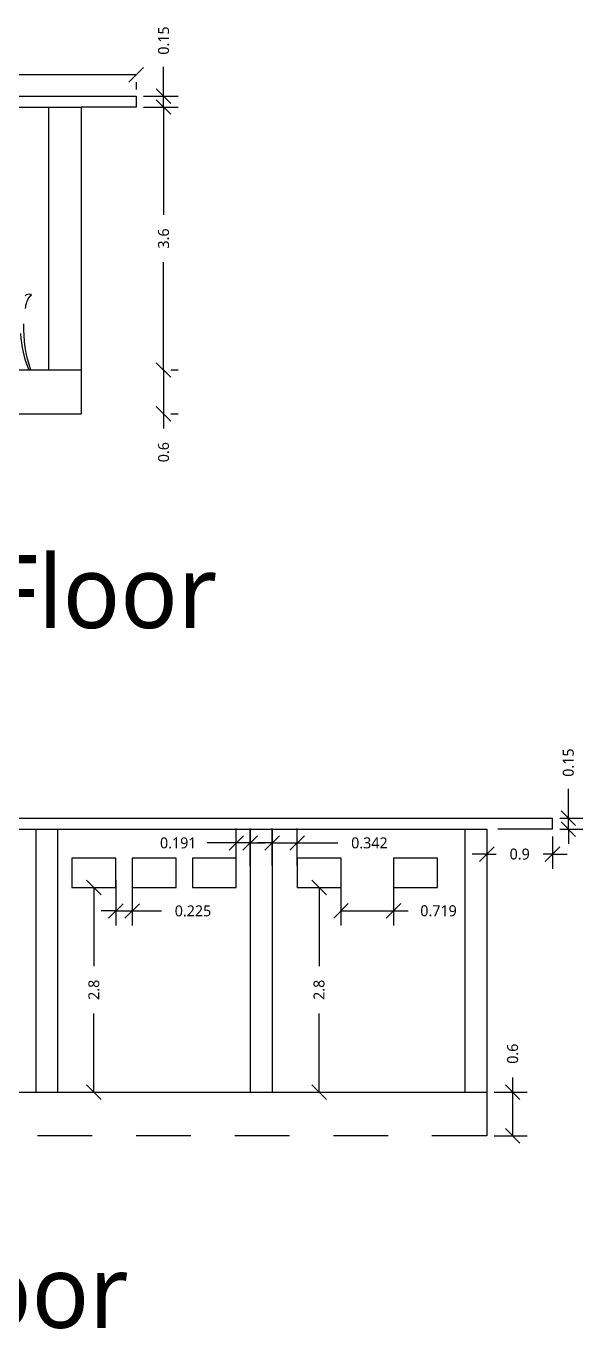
# Model space of a CAD drawing. Header units: metres. Extents: x 22814 to 23003, y 12423 to 12493.
# Drawn here: x 22844.93 to 22852.56, y 12423.05 to 12440.89 of the extents above; entities that cross this region are included whole.
import ezdxf

# ---------------------------------------------------------------- set-up
doc = ezdxf.new("R2010")
doc.units = ezdxf.units.M
doc.header["$PDMODE"] = 2
doc.linetypes.add('JIS_02_0.7', pattern=[1.35, 0.75, -0.6])
doc.layers.add('lines', color=7, linetype='JIS_02_0.7')
doc.styles.add('Annotative', font='Microsoft YaHei Light.ttf')
doc.styles.get("Standard").update_dxf_attribs({"font": 'times.ttf'})
doc.dimstyles.new('Dim 2', dxfattribs={"dimtxt": 0.15, "dimasz": 0.2, "dimexe": 0.2, "dimexo": 0.1, "dimgap": 0.2, "dimtad": 0, "dimdec": 3, "dimdsep": 46, "dimtxsty": 'Annotative', "dimblk": 'OBLIQUE', "dimcen": 1, "dimadec": 0, "dimazin": 0, "dimtfac": 1, "dimtdec": 3, "dimtmove": 0, "dimatfit": 3, "dimfxl": 1, "dimarcsym": 0})

# ---------------------------------------------------------------- blocks, each defined once
blk = doc.blocks.new('_Oblique')
at = {"color": 0, "linetype": 'ByBlock', "lineweight": -2}
blk.add_line((-0.5, -0.5), (0.5, 0.5), dxfattribs=at)
blk = doc.blocks.new('*D126')
at = {"color": 0, "lineweight": -2, "transparency": 16777216}
for p, q in [((22846.817, 12439.931), (22846.817, 12440.331)), ((22846.54, 12439.931), (22847.017, 12439.931)), ((22846.817, 12439.781), (22846.817, 12439.931)), ((22846.54, 12439.781), (22847.017, 12439.781)), ((22846.817, 12439.781), (22846.817, 12439.581))]:
    blk.add_line(p, q, dxfattribs=at)
at = {"layer": 'Defpoints', "color": 0, "transparency": 16777216}
for p in [(22846.44, 12439.931), (22846.817, 12439.931), (22846.44, 12439.781)]:
    blk.add_point(p, dxfattribs=at)
at = {"color": 0, "lineweight": -2, "transparency": 16777216, "xscale": 0.2, "yscale": 0.2, "zscale": 0.2}
for p, rotation in [((22846.817, 12439.931), 270), ((22846.817, 12439.781), 90)]:
    blk.add_blockref('_Oblique', p, dxfattribs=dict(at, rotation=rotation))
at = {"color": 0, "transparency": 16777216, "insert": (22846.817, 12440.691), "char_height": 0.15, "attachment_point": 5, "rotation": 90, "style": 'Annotative'}
blk.add_mtext('0.15', dxfattribs=at)
blk = doc.blocks.new('*D127')
at = {"color": 0, "lineweight": -2, "transparency": 16777216}
for p, q in [((22846.817, 12439.781), (22846.817, 12438.305)), ((22846.917, 12439.781), (22847.017, 12439.781)), ((22846.817, 12436.181), (22846.817, 12437.657)), ((22846.917, 12436.181), (22847.017, 12436.181))]:
    blk.add_line(p, q, dxfattribs=at)
at = {"layer": 'Defpoints', "color": 0, "transparency": 16777216}
for p in [(22846.817, 12439.781), (22846.817, 12436.181), (22846.817, 12436.181)]:
    blk.add_point(p, dxfattribs=at)
at = {"color": 0, "lineweight": -2, "transparency": 16777216, "xscale": 0.2, "yscale": 0.2, "zscale": 0.2}
for p, rotation in [((22846.817, 12439.781), 90), ((22846.817, 12436.181), 270)]:
    blk.add_blockref('_Oblique', p, dxfattribs=dict(at, rotation=rotation))
at = {"color": 0, "transparency": 16777216, "insert": (22846.817, 12437.981), "char_height": 0.15, "attachment_point": 5, "rotation": 90, "style": 'Annotative'}
blk.add_mtext('3.6', dxfattribs=at)
blk = doc.blocks.new('*D128')
at = {"color": 0, "lineweight": -2, "transparency": 16777216}
for p, q in [((22846.817, 12436.181), (22846.817, 12435.581)), ((22846.917, 12436.181), (22847.017, 12436.181)), ((22846.817, 12435.581), (22846.817, 12435.381)), ((22846.917, 12435.581), (22847.017, 12435.581))]:
    blk.add_line(p, q, dxfattribs=at)
at = {"layer": 'Defpoints', "color": 0, "transparency": 16777216}
for p in [(22846.817, 12436.181), (22846.817, 12435.581), (22846.817, 12435.581)]:
    blk.add_point(p, dxfattribs=at)
at = {"color": 0, "lineweight": -2, "transparency": 16777216, "xscale": 0.2, "yscale": 0.2, "zscale": 0.2}
for p, rotation in [((22846.817, 12436.181), 90), ((22846.817, 12435.581), 270)]:
    blk.add_blockref('_Oblique', p, dxfattribs=dict(at, rotation=rotation))
at = {"color": 0, "transparency": 16777216, "insert": (22846.817, 12435.056), "char_height": 0.15, "attachment_point": 5, "rotation": 90, "style": 'Annotative'}
blk.add_mtext('0.6', dxfattribs=at)
blk = doc.blocks.new('*D134')
at = {"color": 0, "lineweight": -2, "transparency": 16777216}
for p, q in [((22831.24, 12440.323), (22831.24, 12440.423)), ((22831.24, 12440.223), (22838.48, 12440.223)), ((22846.44, 12440.223), (22839.2, 12440.223)), ((22846.44, 12440.123), (22846.44, 12440.023))]:
    blk.add_line(p, q, dxfattribs=at)
at = {"layer": 'Defpoints', "color": 0, "transparency": 16777216}
for p in [(22831.24, 12440.223), (22846.44, 12440.223), (22846.44, 12440.223)]:
    blk.add_point(p, dxfattribs=at)
at = {"color": 0, "lineweight": -2, "transparency": 16777216, "xscale": 0.2, "yscale": 0.2, "zscale": 0.2, "rotation": 180}
blk.add_blockref('_Oblique', (22831.24, 12440.223), dxfattribs=at)
at = {"color": 0, "lineweight": -2, "transparency": 16777216, "xscale": 0.2, "yscale": 0.2, "zscale": 0.2}
blk.add_blockref('_Oblique', (22846.44, 12440.223), dxfattribs=at)
at = {"color": 0, "transparency": 16777216, "insert": (22838.84, 12440.223), "char_height": 0.15, "attachment_point": 5, "style": 'Annotative'}
blk.add_mtext('15.2', dxfattribs=at)
blk = doc.blocks.new('*D223')
at = {"color": 0, "lineweight": -2, "transparency": 16777216}
for p, q in [((22846.162, 12429.196), (22846.162, 12428.575)), ((22846.387, 12429.196), (22846.387, 12428.575)), ((22846.162, 12428.775), (22845.962, 12428.775)), ((22846.162, 12428.775), (22846.387, 12428.775)), ((22846.387, 12428.775), (22846.787, 12428.775))]:
    blk.add_line(p, q, dxfattribs=at)
at = {"layer": 'Defpoints', "color": 0, "transparency": 16777216}
for p in [(22846.162, 12429.296), (22846.387, 12429.296), (22846.387, 12428.775)]:
    blk.add_point(p, dxfattribs=at)
at = {"color": 0, "lineweight": -2, "transparency": 16777216, "xscale": 0.2, "yscale": 0.2, "zscale": 0.2}
blk.add_blockref('_Oblique', (22846.162, 12428.775), dxfattribs=at)
at = {"color": 0, "lineweight": -2, "transparency": 16777216, "xscale": 0.2, "yscale": 0.2, "zscale": 0.2, "rotation": 180}
blk.add_blockref('_Oblique', (22846.387, 12428.775), dxfattribs=at)
at = {"color": 0, "transparency": 16777216, "insert": (22847.219, 12428.775), "char_height": 0.15, "attachment_point": 5, "style": 'Annotative'}
blk.add_mtext('0.225', dxfattribs=at)
blk = doc.blocks.new('*D224')
at = {"color": 0, "lineweight": -2, "transparency": 16777216}
for p, q in [((22845.863, 12429.096), (22845.863, 12428.02)), ((22845.962, 12429.096), (22846.063, 12429.096)), ((22845.863, 12426.296), (22845.863, 12427.373)), ((22845.962, 12426.296), (22846.063, 12426.296))]:
    blk.add_line(p, q, dxfattribs=at)
at = {"layer": 'Defpoints', "color": 0, "transparency": 16777216}
for p in [(22845.862, 12429.096), (22845.862, 12426.296), (22845.863, 12426.296)]:
    blk.add_point(p, dxfattribs=at)
at = {"color": 0, "lineweight": -2, "transparency": 16777216, "xscale": 0.2, "yscale": 0.2, "zscale": 0.2}
for p, rotation in [((22845.863, 12429.096), 90), ((22845.863, 12426.296), 270)]:
    blk.add_blockref('_Oblique', p, dxfattribs=dict(at, rotation=rotation))
at = {"color": 0, "transparency": 16777216, "insert": (22845.863, 12427.696), "char_height": 0.15, "attachment_point": 5, "rotation": 90, "style": 'Annotative'}
blk.add_mtext('2.8', dxfattribs=at)
blk = doc.blocks.new('*D225')
at = {"color": 0, "lineweight": -2, "transparency": 16777216}
for p, q in [((22847.812, 12429.396), (22847.812, 12429.906)), ((22848.003, 12429.396), (22848.003, 12429.906)), ((22847.812, 12429.706), (22847.412, 12429.706)), ((22848.003, 12429.706), (22847.812, 12429.706)), ((22848.003, 12429.706), (22848.203, 12429.706))]:
    blk.add_line(p, q, dxfattribs=at)
at = {"layer": 'Defpoints', "color": 0, "transparency": 16777216}
for p in [(22847.812, 12429.706), (22847.812, 12429.296), (22848.003, 12429.296)]:
    blk.add_point(p, dxfattribs=at)
at = {"color": 0, "lineweight": -2, "transparency": 16777216, "xscale": 0.2, "yscale": 0.2, "zscale": 0.2}
blk.add_blockref('_Oblique', (22847.812, 12429.706), dxfattribs=at)
at = {"color": 0, "lineweight": -2, "transparency": 16777216, "xscale": 0.2, "yscale": 0.2, "zscale": 0.2, "rotation": 180}
blk.add_blockref('_Oblique', (22848.003, 12429.706), dxfattribs=at)
at = {"color": 0, "transparency": 16777216, "insert": (22847.017, 12429.706), "char_height": 0.15, "attachment_point": 5, "style": 'Annotative'}
blk.add_mtext('0.191', dxfattribs=at)
blk = doc.blocks.new('*D226')
at = {"color": 0, "lineweight": -2, "transparency": 16777216}
for p, q in [((22849.245, 12429.196), (22849.245, 12428.577)), ((22849.965, 12429.196), (22849.965, 12428.577)), ((22849.245, 12428.777), (22849.965, 12428.777)), ((22849.965, 12428.777), (22850.165, 12428.777))]:
    blk.add_line(p, q, dxfattribs=at)
at = {"layer": 'Defpoints', "color": 0, "transparency": 16777216}
for p in [(22849.245, 12429.296), (22849.965, 12429.296), (22849.965, 12428.777)]:
    blk.add_point(p, dxfattribs=at)
at = {"color": 0, "lineweight": -2, "transparency": 16777216, "xscale": 0.2, "yscale": 0.2, "zscale": 0.2, "rotation": 180}
blk.add_blockref('_Oblique', (22849.245, 12428.777), dxfattribs=at)
at = {"color": 0, "lineweight": -2, "transparency": 16777216, "xscale": 0.2, "yscale": 0.2, "zscale": 0.2}
blk.add_blockref('_Oblique', (22849.965, 12428.777), dxfattribs=at)
at = {"color": 0, "transparency": 16777216, "insert": (22850.58, 12428.777), "char_height": 0.15, "attachment_point": 5, "style": 'Annotative'}
blk.add_mtext('0.719', dxfattribs=at)
blk = doc.blocks.new('*D227')
at = {"color": 0, "lineweight": -2, "transparency": 16777216}
for p, q in [((22848.303, 12429.396), (22848.303, 12429.906)), ((22848.645, 12429.396), (22848.645, 12429.906)), ((22848.303, 12429.706), (22848.103, 12429.706)), ((22848.303, 12429.706), (22848.645, 12429.706)), ((22848.645, 12429.706), (22849.201, 12429.706))]:
    blk.add_line(p, q, dxfattribs=at)
at = {"layer": 'Defpoints', "color": 0, "transparency": 16777216}
for p in [(22848.303, 12429.706), (22848.303, 12429.296), (22848.645, 12429.296)]:
    blk.add_point(p, dxfattribs=at)
at = {"color": 0, "lineweight": -2, "transparency": 16777216, "xscale": 0.2, "yscale": 0.2, "zscale": 0.2}
blk.add_blockref('_Oblique', (22848.303, 12429.706), dxfattribs=at)
at = {"color": 0, "lineweight": -2, "transparency": 16777216, "xscale": 0.2, "yscale": 0.2, "zscale": 0.2, "rotation": 180}
blk.add_blockref('_Oblique', (22848.645, 12429.706), dxfattribs=at)
at = {"color": 0, "transparency": 16777216, "insert": (22849.634, 12429.706), "char_height": 0.15, "attachment_point": 5, "style": 'Annotative'}
blk.add_mtext('0.342', dxfattribs=at)
blk = doc.blocks.new('*D228')
at = {"color": 0, "lineweight": -2, "transparency": 16777216}
for p, q in [((22848.945, 12429.096), (22848.945, 12428.02)), ((22849.045, 12429.096), (22849.145, 12429.096)), ((22848.945, 12426.296), (22848.945, 12427.373)), ((22849.045, 12426.296), (22849.145, 12426.296))]:
    blk.add_line(p, q, dxfattribs=at)
at = {"layer": 'Defpoints', "color": 0, "transparency": 16777216}
for p in [(22848.945, 12429.096), (22848.945, 12426.296), (22848.945, 12426.296)]:
    blk.add_point(p, dxfattribs=at)
at = {"color": 0, "lineweight": -2, "transparency": 16777216, "xscale": 0.2, "yscale": 0.2, "zscale": 0.2}
for p, rotation in [((22848.945, 12429.096), 90), ((22848.945, 12426.296), 270)]:
    blk.add_blockref('_Oblique', p, dxfattribs=dict(at, rotation=rotation))
at = {"color": 0, "transparency": 16777216, "insert": (22848.945, 12427.696), "char_height": 0.15, "attachment_point": 5, "rotation": 90, "style": 'Annotative'}
blk.add_mtext('2.8', dxfattribs=at)
blk = doc.blocks.new('*D229')
at = {"color": 0, "lineweight": -2, "transparency": 16777216}
for p, q in [((22851.241, 12429.796), (22851.241, 12429.353)), ((22852.141, 12429.796), (22852.141, 12429.353)), ((22851.241, 12429.553), (22851.041, 12429.553)), ((22851.241, 12429.553), (22851.367, 12429.553)), ((22852.141, 12429.553), (22852.014, 12429.553)), ((22852.141, 12429.553), (22852.341, 12429.553))]:
    blk.add_line(p, q, dxfattribs=at)
at = {"layer": 'Defpoints', "color": 0, "transparency": 16777216}
for p in [(22851.241, 12429.896), (22852.141, 12429.896), (22852.141, 12429.553)]:
    blk.add_point(p, dxfattribs=at)
at = {"color": 0, "lineweight": -2, "transparency": 16777216, "xscale": 0.2, "yscale": 0.2, "zscale": 0.2}
blk.add_blockref('_Oblique', (22851.241, 12429.553), dxfattribs=at)
at = {"color": 0, "lineweight": -2, "transparency": 16777216, "xscale": 0.2, "yscale": 0.2, "zscale": 0.2, "rotation": 180}
blk.add_blockref('_Oblique', (22852.141, 12429.553), dxfattribs=at)
at = {"color": 0, "transparency": 16777216, "insert": (22851.691, 12429.553), "char_height": 0.15, "attachment_point": 5, "style": 'Annotative'}
blk.add_mtext('0.9', dxfattribs=at)
blk = doc.blocks.new('*D236')
at = {"color": 0, "lineweight": -2, "transparency": 16777216}
for p, q in [((22852.357, 12430.046), (22852.357, 12430.446)), ((22852.241, 12430.046), (22852.557, 12430.046)), ((22852.241, 12429.896), (22852.557, 12429.896)), ((22852.357, 12429.896), (22852.357, 12430.046)), ((22852.357, 12429.896), (22852.357, 12429.696))]:
    blk.add_line(p, q, dxfattribs=at)
at = {"layer": 'Defpoints', "color": 0, "transparency": 16777216}
for p in [(22852.141, 12430.046), (22852.141, 12429.896), (22852.357, 12430.046)]:
    blk.add_point(p, dxfattribs=at)
at = {"color": 0, "lineweight": -2, "transparency": 16777216, "xscale": 0.2, "yscale": 0.2, "zscale": 0.2}
for p, rotation in [((22852.357, 12430.046), 270), ((22852.357, 12429.896), 90)]:
    blk.add_blockref('_Oblique', p, dxfattribs=dict(at, rotation=rotation))
at = {"color": 0, "transparency": 16777216, "insert": (22852.357, 12430.806), "char_height": 0.15, "attachment_point": 5, "rotation": 90, "style": 'Annotative'}
blk.add_mtext('0.15', dxfattribs=at)
blk = doc.blocks.new('*D238')
at = {"color": 0, "lineweight": -2, "transparency": 16777216}
for p, q in [((22851.595, 12426.296), (22851.595, 12426.496)), ((22851.341, 12426.296), (22851.795, 12426.296)), ((22851.595, 12425.696), (22851.595, 12426.296)), ((22851.341, 12425.696), (22851.795, 12425.696))]:
    blk.add_line(p, q, dxfattribs=at)
at = {"layer": 'Defpoints', "color": 0, "transparency": 16777216}
for p in [(22851.241, 12426.296), (22851.595, 12426.296), (22851.241, 12425.696)]:
    blk.add_point(p, dxfattribs=at)
at = {"color": 0, "lineweight": -2, "transparency": 16777216, "xscale": 0.2, "yscale": 0.2, "zscale": 0.2}
for p, rotation in [((22851.595, 12426.296), 90), ((22851.595, 12425.696), 270)]:
    blk.add_blockref('_Oblique', p, dxfattribs=dict(at, rotation=rotation))
at = {"color": 0, "transparency": 16777216, "insert": (22851.595, 12426.821), "char_height": 0.15, "attachment_point": 5, "rotation": 90, "style": 'Annotative'}
blk.add_mtext('0.6', dxfattribs=at)

msp = doc.modelspace()

# ---------------------------------------------------------------- linework, layer by layer
for p, q in [((22831.2397, 12439.9311), (22845.6897, 12439.9311)), ((22845.6897, 12439.9311), (22846.4397, 12439.9311)), ((22846.4397, 12439.9311), (22846.4397, 12439.7811)), ((22831.2397, 12439.7811), (22845.6897, 12439.7811)), ((22845.2397, 12439.7811), (22845.2397, 12436.1811)), ((22845.6897, 12439.7811), (22845.6897, 12435.5811)), ((22846.4397, 12439.7811), (22845.6897, 12439.7811)), ((22841.1897, 12436.1811), (22845.6897, 12436.1811)), ((22840.7397, 12435.5811), (22845.6897, 12435.5811)), ((22826.5405, 12430.0464), (22852.1405, 12430.0464)), ((22827.4405, 12429.8964), (22851.2405, 12429.8964)), ((22845.0655, 12429.8964), (22845.0655, 12426.2964)), ((22845.3655, 12429.8964), (22845.3655, 12426.2964)), ((22848.003, 12429.8964), (22848.003, 12426.2964)), ((22848.303, 12429.8964), (22848.303, 12426.2964)), ((22850.9405, 12429.8964), (22850.9405, 12426.2964)), ((22851.2405, 12429.8971), (22851.2405, 12426.2964)), ((22852.1405, 12429.8971), (22852.1405, 12430.0464)), ((22827.4405, 12426.2964), (22851.2405, 12426.2964))]:
    msp.add_line(p, q)
for points in [[(22844.9266, 12437.0227, -0.1410982), (22844.9885, 12437.1924, 0.204985), (22844.9924, 12437.2021, -0.0372516), (22845.001, 12437.2011, 0.6906975), (22845.0035, 12437.2123, 0.0983772), (22844.9968, 12437.2155, 0.2719154), (22844.9208, 12437.1952, 0.1736173)], [(22844.8556, 12436.6797, 0.0784548), (22844.9715, 12436.1811), (22845.0007, 12436.1811, -0.0930221), (22844.904, 12436.8127)]]:
    msp.add_lwpolyline(points, format="xyb")
for points in [[(22845.562, 12429.0964), (22846.162, 12429.0964), (22846.162, 12429.4964), (22845.562, 12429.4964)], [(22846.387, 12429.0964), (22846.987, 12429.0964), (22846.987, 12429.4964), (22846.387, 12429.4964)], [(22847.212, 12429.0964), (22847.812, 12429.0964), (22847.812, 12429.4964), (22847.212, 12429.4964)], [(22848.6451, 12429.0964), (22849.2451, 12429.0964), (22849.2451, 12429.4964), (22848.6451, 12429.4964)], [(22849.9646, 12429.0964), (22850.5646, 12429.0964), (22850.5646, 12429.4964), (22849.9646, 12429.4964)]]:
    msp.add_lwpolyline(points, close=True)
at = {"layer": 'lines'}
for p, q in [((22852.1405, 12429.8971), (22851.2405, 12429.8971)), ((22851.2405, 12426.2964), (22851.2405, 12425.6964)), ((22851.2405, 12425.6964), (22814.3209, 12425.6964))]:
    msp.add_line(p, q, dxfattribs=at)

# ---------------------------------------------------------------- texts
at = {"char_height": 1, "attachment_point": 1}
for s, insert in [('{\\f@Microsoft YaHei Light|b0|i0|c0|p34;Front \\f@Microsoft YaHei Light|b0|i0|c134|p34;View Of \\f@Microsoft YaHei Light|b0|i0|c0|p34;Ground\\f@Microsoft YaHei Light|b0|i0|c134|p34; Floor}', (22830.7652, 12433.647)), ('{\\f@Microsoft YaHei Light|b0|i0|c0|p34;Side \\f@Microsoft YaHei Light|b0|i0|c134|p34;View Of \\f@Microsoft YaHei Light|b0|i0|c0|p34;Ground\\f@Microsoft YaHei Light|b0|i0|c134|p34; Floor}', (22830.2421, 12424.0674))]:
    msp.add_mtext_dynamic_manual_height_columns(s, width=16.457955, gutter_width=5, heights=[1.3111], dxfattribs=dict(at, insert=insert))

# ---------------------------------------------------------------- dimensions: what is measured, and where the dimension line sits
for base, p1, p2, picture, middle in [((22846.817, 12439.9311), (22846.4397, 12439.7811), (22846.4397, 12439.9311), '*D126', (22846.817, 12440.6905)), ((22846.817, 12436.1811), (22846.817, 12439.7811), (22846.817, 12436.1811), '*D127', (22846.817, 12437.9811)), ((22846.817, 12435.5811), (22846.817, 12436.1811), (22846.817, 12435.5811), '*D128', (22846.817, 12435.0564)), ((22852.3569, 12430.0464), (22852.1405, 12429.8964), (22852.1405, 12430.0464), '*D236', (22852.3569, 12430.8058)), ((22845.863, 12426.2964), (22845.862, 12429.0964), (22845.862, 12426.2964), '*D224', (22845.863, 12427.6964)), ((22848.9451, 12426.2964), (22848.9451, 12429.0964), (22848.9451, 12426.2964), '*D228', (22848.9451, 12427.6964)), ((22851.5945, 12426.2964), (22851.2405, 12425.6964), (22851.2405, 12426.2964), '*D238', (22851.5945, 12426.8212))]:
    dim = msp.add_linear_dim(base=base, p1=p1, p2=p2, angle=90, dimstyle='Dim 2')
    dim.commit()
    dim.dimension.update_dxf_attribs({"geometry": picture, "text_midpoint": middle})
for base, p1, p2, picture, middle in [((22846.4397, 12440.223), (22831.2397, 12440.223), (22846.4397, 12440.223), '*D134', (22838.8397, 12440.223)), ((22847.812, 12429.7058), (22848.003, 12429.2964), (22847.812, 12429.2964), '*D225', (22847.0172, 12429.7058)), ((22852.1405, 12429.5531), (22851.2405, 12429.8964), (22852.1405, 12429.8964), '*D229', (22851.6905, 12429.5531)), ((22846.387, 12428.7747), (22846.162, 12429.2964), (22846.387, 12429.2964), '*D223', (22847.2185, 12428.7747)), ((22849.96461, 12428.77714), (22849.24514, 12429.29643), (22849.96461, 12429.29643), '*D226', (22850.57988, 12428.77714))]:
    dim = msp.add_linear_dim(base=base, p1=p1, p2=p2, dimstyle='Dim 2')
    dim.commit()
    dim.dimension.update_dxf_attribs({"geometry": picture, "text_midpoint": middle})
dim = msp.add_linear_dim(base=(22848.303, 12429.7058), p1=(22848.6451, 12429.2964), p2=(22848.303, 12429.2964), dimstyle='Dim 2')
dim.commit()
dim.dimension.update_dxf_attribs({"geometry": '*D227', "text_midpoint": (22849.6343, 12429.7058), "dimtype": 160})

doc.saveas('drawing.dxf')
